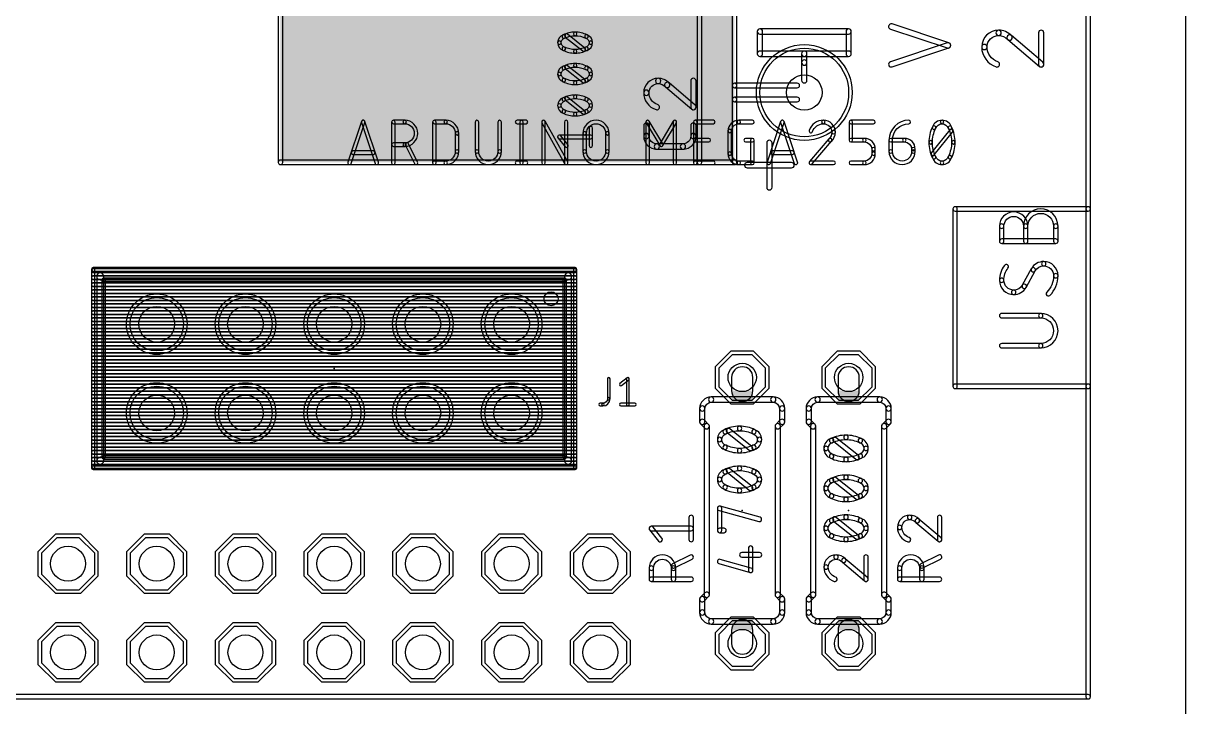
# Model space of a CAD drawing. Extents: x 0 to 76.2, y 0 to 83.8.
# Drawn here: x 42.91 to 76.2, y 25.11 to 44.69 of the extents above; entities that cross this region are included whole.
import ezdxf

# ---------------------------------------------------------------- set-up
doc = ezdxf.new("R2010")
doc.units = 0
for name, color, linetype in [('17', 110, 'CONTINUOUS'), ('20', 31, 'CONTINUOUS'), ('21', 253, 'CONTINUOUS'), ('23', 53, 'CONTINUOUS'), ('25', 253, 'CONTINUOUS'), ('27', 253, 'CONTINUOUS'), ('29', 253, 'CONTINUOUS'), ('30', 253, 'CONTINUOUS'), ('39', 12, 'CONTINUOUS'), ('44', 253, 'CONTINUOUS'), ('51', 253, 'CONTINUOUS')]:
    doc.layers.add(name, color=color, linetype=linetype)

# ---------------------------------------------------------------- blocks, each defined once
blk = doc.blocks.new('RECT')
blk.add_solid([(-0.5, -0.5), (0.5, -0.5), (-0.5, 0.5), (0.5, 0.5)])
blk = doc.blocks.new('ROUNDP')
blk.add_circle((0, 0), 0.5)
blk = doc.blocks.new('OCTAGONP')
blk.add_lwpolyline([(-0.5, -0.2071), (-0.5, 0.2071), (-0.2071, 0.5), (0.2071, 0.5), (0.5, 0.2071), (0.5, -0.2071), (0.2071, -0.5), (-0.2071, -0.5)], close=True)

msp = doc.modelspace()

# ---------------------------------------------------------------- linework, layer by layer
at = {"layer": '20'}
msp.add_line((76.2, 0), (76.2, 83.82), dxfattribs=at)
at = {"layer": '21'}
for points in [[(73.4695, 39.37), (73.4695, 63.5, 1), (73.3425, 63.5), (73.3425, 39.37, 1)], [(50.2145, 48.704), (50.2145, 40.704, 1), (50.3415, 40.704), (50.3415, 48.704, 1)], [(62.3415, 40.704), (62.3415, 48.704, 1), (62.2145, 48.704), (62.2145, 40.704, 1)], [(63.3415, 42.904), (63.3415, 46.504, 1), (63.2145, 46.504), (63.2145, 42.904, 1)], [(66.548, 44.5262), (64.008, 44.5262, 1), (64.008, 44.3738), (66.548, 44.3738, 1)], [(63.9318, 44.45), (63.9318, 43.815, 1), (64.0842, 43.815), (64.0842, 44.45, 1)], [(66.6242, 43.815), (66.6242, 44.45, 1), (66.4718, 44.45), (66.4718, 43.815, 1)], [(64.008, 43.7388), (65.278, 43.7388, 1), (65.278, 43.8912), (64.008, 43.8912, 1)], [(65.3542, 43.561), (65.3542, 43.815, 1), (65.2018, 43.815), (65.2018, 43.561, 1)], [(65.278, 43.7388), (66.548, 43.7388, 1), (66.548, 43.8912), (65.278, 43.8912, 1)], [(63.3415, 42.504), (63.3415, 42.904, 1), (63.2145, 42.904), (63.2145, 42.504, 1)], [(63.278, 42.8405), (65.078, 42.8405, 1), (65.078, 42.9675), (63.278, 42.9675, 1)], [(63.3415, 40.704), (63.3415, 42.504, 1), (63.2145, 42.504), (63.2145, 40.704, 1)], [(63.278, 42.4405), (65.078, 42.4405, 1), (65.078, 42.5675), (63.278, 42.5675, 1)], [(52.3059, 40.6747), (52.6954, 41.8431, 1), (52.599, 41.8753), (52.2095, 40.7069, 1)], [(52.599, 41.8431), (52.9884, 40.6747, 1), (53.0848, 40.7069), (52.6954, 41.8753, 1)], [(53.5619, 40.6908), (53.5619, 41.8592, 1), (53.4603, 41.8592), (53.4603, 40.6908, 1)], [(53.5111, 41.8084), (53.8356, 41.8084, 1), (53.8356, 41.91), (53.5111, 41.91, 1)], [(53.8356, 41.2609, 1), (53.8356, 41.1593, 1), (53.8356, 41.91, 1), (53.8356, 41.8084, -1)], [(54.7356, 40.6908), (54.7356, 41.8592, 1), (54.634, 41.8592), (54.634, 40.6908, 1)], [(54.6848, 41.8084), (55.0094, 41.8084, 1), (55.0094, 41.91), (54.6848, 41.91, 1)], [(55.2831, 41.5346, 1), (55.3847, 41.5346, 0.4142), (55.0094, 41.91, 1), (55.0094, 41.8084, -0.4142)], [(55.8532, 41.8592), (55.8532, 41.0154, 1), (55.9548, 41.0154), (55.9548, 41.8592, 1)], [(56.6039, 41.0154), (56.6039, 41.8592, 1), (56.5023, 41.8592), (56.5023, 41.0154, 1)], [(57.0512, 41.8084), (57.3109, 41.8084, 1), (57.3109, 41.91), (57.0512, 41.91, 1)], [(57.1303, 41.8592), (57.1303, 40.6908, 1), (57.2319, 40.6908), (57.2319, 41.8592, 1)], [(57.8598, 40.6908), (57.8598, 41.8592, 1), (57.7582, 41.8592), (57.7582, 40.6908, 1)], [(57.7646, 41.8345), (58.4137, 40.6661, 1), (58.5025, 40.7155), (57.8534, 41.8839, 1)], [(58.5089, 40.6908), (58.5089, 41.8592, 1), (58.4073, 41.8592), (58.4073, 40.6908, 1)], [(59.5884, 41.5346, 1), (59.69, 41.5346, 1), (58.9393, 41.5346, 1), (59.0409, 41.5346, -1)], [(60.8429, 40.6908), (60.8429, 41.8592, 1), (60.7413, 41.8592), (60.7413, 40.6908, 1)], [(60.7485, 41.8331), (61.138, 41.184, 1), (61.2251, 41.2362), (60.8357, 41.8853, 1)], [(61.2251, 41.184), (61.6146, 41.8331, 1), (61.5275, 41.8853), (61.138, 41.2362, 1)], [(61.5202, 41.8592), (61.5202, 40.6908, 1), (61.6218, 40.6908), (61.6218, 41.8592, 1)], [(62.2055, 40.6908), (62.2055, 41.8592, 1), (62.1039, 41.8592), (62.1039, 40.6908, 1)], [(62.1547, 41.8084), (62.674, 41.8084, 1), (62.674, 41.91), (62.1547, 41.91, 1)], [(63.4026, 41.8084, 1), (63.4026, 41.91, 0.4142), (63.0922, 41.5996, 1), (63.1938, 41.5996, -0.4142)], [(63.1938, 40.9504), (63.1938, 41.5996, 1), (63.0922, 41.5996), (63.0922, 40.9504, 1)], [(63.4026, 41.8084), (63.7921, 41.8084, 1), (63.7921, 41.91), (63.4026, 41.91, 1)], [(64.3074, 40.6747), (64.6968, 41.8431, 1), (64.6005, 41.8753), (64.211, 40.7069, 1)], [(64.6005, 41.8431), (64.9899, 40.6747, 1), (65.0863, 40.7069), (64.6968, 41.8753, 1)], [(65.8241, 41.8084, 1), (65.8241, 41.91, 0.3252), (65.4188, 41.6152, 1), (65.5154, 41.5839, -0.3252)], [(66.0654, 41.5671, 1), (66.167, 41.5671, 0.4142), (65.8241, 41.91, 1), (65.8241, 41.8084, -0.4142)], [(65.9838, 41.3767, 1), (66.0539, 41.3031, 0.2053), (66.167, 41.5671, 1), (66.0654, 41.5671, -0.2053)], [(66.6609, 41.3399), (66.6609, 41.8592, 1), (66.5593, 41.8592), (66.5593, 41.3399, 1)], [(66.6101, 41.8084), (67.2592, 41.8084, 1), (67.2592, 41.91), (66.6101, 41.91, 1)], [(68.2724, 41.8084, 1), (68.2724, 41.91, 0.4142), (67.7023, 41.3399, 1), (67.8039, 41.3399, -0.4142)], [(69.0391, 41.6747, 1), (68.9478, 41.7192, 0.1139), (68.8453, 41.275, 1), (68.9469, 41.275, -0.1139)], [(69.0007, 40.9187), (69.52, 41.5678, 1), (69.4406, 41.6313), (68.9213, 40.9822, 1)], [(69.2206, 41.8084, 1), (69.2206, 41.91, 0.3205), (68.9454, 41.7134, 1), (69.0415, 41.6804, -0.3205)], [(69.3998, 41.6804, 1), (69.4959, 41.7134, 0.3205), (69.2206, 41.91, 1), (69.2206, 41.8084, -0.3205)], [(69.4944, 41.275, 1), (69.596, 41.275, 0.1139), (69.4935, 41.7192, 1), (69.4022, 41.6747, -0.1139)], [(55.2831, 41.5346), (55.2831, 41.0154, 1), (55.3847, 41.0154), (55.3847, 41.5346, 1)], [(59.0409, 41.0154), (59.0409, 41.5346, 1), (58.9393, 41.5346), (58.9393, 41.0154, 1)], [(59.5884, 41.5346), (59.5884, 41.0154, 1), (59.69, 41.0154), (59.69, 41.5346, 1)], [(62.1547, 41.2891), (62.5441, 41.2891, 1), (62.5441, 41.3907), (62.1547, 41.3907, 1)], [(63.5974, 41.2891), (63.7921, 41.2891, 1), (63.7921, 41.3907), (63.5974, 41.3907, 1)], [(63.7413, 41.3399), (63.7413, 40.6908, 1), (63.8429, 40.6908), (63.8429, 41.3399, 1)], [(64.3542, 39.989), (64.3542, 41.259, 1), (64.2018, 41.259), (64.2018, 39.989, 1)], [(65.9801, 41.3728), (65.4284, 40.7237, 1), (65.5058, 40.6579), (66.0576, 41.307, 1)], [(66.9996, 41.3907), (66.6101, 41.3907, 1), (66.6101, 41.2891), (66.9996, 41.2891, 1)], [(67.2084, 41.0803, 1), (67.31, 41.0803, 0.4142), (66.9996, 41.3907, 1), (66.9996, 41.2891, -0.4142)], [(67.7531, 41.2891), (68.1426, 41.2891, 1), (68.1426, 41.3907), (67.7531, 41.3907, 1)], [(67.8039, 41.0154), (67.8039, 41.3399, 1), (67.7023, 41.3399), (67.7023, 41.0154, 1)], [(68.3514, 41.0803, 1), (68.453, 41.0803, 0.4142), (68.1426, 41.3907, 1), (68.1426, 41.2891, -0.4142)], [(68.9469, 41.275, 1), (68.8453, 41.275, 0.1139), (68.9478, 40.8308, 1), (69.0391, 40.8753, -0.1139)], [(69.4022, 40.8753, 1), (69.4935, 40.8308, 0.1139), (69.596, 41.275, 1), (69.4944, 41.275, -0.1139)], [(52.9393, 41.0337), (52.3551, 41.0337, 1), (52.3551, 40.9321), (52.9393, 40.9321, 1)], [(53.8356, 41.2609), (53.5111, 41.2609, 1), (53.5111, 41.1593), (53.8356, 41.1593, 1)], [(54.2056, 40.7135), (53.946, 41.2328, 1), (53.8551, 41.1874), (54.1148, 40.6681, 1)], [(55.0094, 40.7416, 1), (55.0094, 40.64, 0.4142), (55.3847, 41.0154, 1), (55.2831, 41.0154, -0.4142)], [(55.9548, 41.0154, 1), (55.8532, 41.0154, 1), (56.6039, 41.0154, 1), (56.5023, 41.0154, -1)], [(59.0409, 41.0154, 1), (58.9393, 41.0154, 1), (59.69, 41.0154, 1), (59.5884, 41.0154, -1)], [(63.1938, 40.9504, 1), (63.0922, 40.9504, 0.4142), (63.4026, 40.64, 1), (63.4026, 40.7416, -0.4142)], [(64.9408, 41.0337), (64.3566, 41.0337, 1), (64.3566, 40.9321), (64.9408, 40.9321, 1)], [(66.9996, 40.7416, 1), (66.9996, 40.64, 0.4142), (67.31, 40.9504, 1), (67.2084, 40.9504, -0.4142)], [(67.31, 40.9504), (67.31, 41.0803, 1), (67.2084, 41.0803), (67.2084, 40.9504, 1)], [(67.8039, 41.0154, 1), (67.7023, 41.0154, 1), (68.453, 41.0154, 1), (68.3514, 41.0154, -1)], [(68.3514, 41.0803), (68.3514, 41.0154, 1), (68.453, 41.0154), (68.453, 41.0803, 1)], [(50.278, 40.6405), (62.278, 40.6405, 1), (62.278, 40.7675), (50.278, 40.7675, 1)], [(55.0094, 40.7416), (54.6848, 40.7416, 1), (54.6848, 40.64), (55.0094, 40.64, 1)], [(57.0512, 40.64), (57.3109, 40.64, 1), (57.3109, 40.7416), (57.0512, 40.7416, 1)], [(62.674, 40.7416), (62.1547, 40.7416, 1), (62.1547, 40.64), (62.674, 40.64, 1)], [(62.278, 40.6405), (63.278, 40.6405, 1), (63.278, 40.7675), (62.278, 40.7675, 1)], [(63.7921, 40.7416), (63.4026, 40.7416, 1), (63.4026, 40.64), (63.7921, 40.64, 1)], [(64.913, 40.7002), (63.643, 40.7002, 1), (63.643, 40.5478), (64.913, 40.5478, 1)], [(65.4671, 40.64), (66.1162, 40.64, 1), (66.1162, 40.7416), (65.4671, 40.7416, 1)], [(66.6101, 40.64), (66.9996, 40.64, 1), (66.9996, 40.7416), (66.6101, 40.7416, 1)], [(69.0415, 40.8696, 1), (68.9454, 40.8366, 0.3205), (69.2206, 40.64, 1), (69.2206, 40.7416, -0.3205)], [(69.2206, 40.7416, 1), (69.2206, 40.64, 0.3205), (69.4959, 40.8366, 1), (69.3998, 40.8696, -0.3205)], [(69.6595, 34.29), (69.6595, 39.37, 1), (69.5325, 39.37), (69.5325, 34.29, 1)], [(69.596, 39.3065), (73.406, 39.3065, 1), (73.406, 39.4335), (69.596, 39.4335, 1)], [(71.5546, 38.8761, 1), (71.6816, 38.8761, 1), (70.866, 38.8761, 1), (70.993, 38.8761, -1)], [(72.4154, 38.8761, 1), (72.5424, 38.8761, 1), (71.5546, 38.8761, 1), (71.6816, 38.8761, -1)], [(73.4695, 34.29), (73.4695, 39.37, 1), (73.3425, 39.37), (73.3425, 34.29, 1)], [(70.993, 38.4457), (70.993, 38.8761, 1), (70.866, 38.8761), (70.866, 38.4457, 1)], [(71.6816, 38.4457), (71.6816, 38.8761, 1), (71.5546, 38.8761), (71.5546, 38.4457, 1)], [(72.4154, 38.8761), (72.4154, 38.4457, 1), (72.5424, 38.4457), (72.5424, 38.8761, 1)], [(72.4789, 38.5092), (70.9295, 38.5092, 1), (70.9295, 38.3822), (72.4789, 38.3822, 1)], [(71.1094, 37.6761, 1), (71.0078, 37.7523, 0.1623), (70.866, 37.3268, 1), (70.993, 37.3268, -0.1623)], [(71.7776, 37.6585), (71.5193, 37.1851, 1), (71.6308, 37.1242), (71.8891, 37.5977, 1)], [(72.1346, 37.7367, 1), (72.1346, 37.8637, 0.2656), (71.7786, 37.6603, 1), (71.888, 37.5958, -0.2656)], [(72.4154, 37.4559, 1), (72.5424, 37.4559, 0.4142), (72.1346, 37.8637, 1), (72.1346, 37.7367, -0.4142)], [(45.216, 32.158), (45.216, 37.438, 1), (45.016, 37.438), (45.016, 32.158, 1)], [(45.116, 37.338), (58.516, 37.338, 1), (58.516, 37.538), (45.116, 37.538, 1)], [(58.416, 37.438), (58.416, 32.158, 1), (58.616, 32.158), (58.616, 37.438, 1)], [(70.993, 37.3268, 1), (70.866, 37.3268, 0.4142), (71.2738, 36.919, 1), (71.2738, 37.046, -0.4142)], [(72.219, 36.9845, 1), (72.3084, 36.8944, 0.2), (72.5424, 37.4559, 1), (72.4154, 37.4559, -0.2)], [(71.2738, 37.046, 1), (71.2738, 36.919, 0.2656), (71.6298, 37.1224, 1), (71.5204, 37.1869, -0.2656)], [(72.0485, 36.3772), (70.9295, 36.3772, 1), (70.9295, 36.2502), (72.0485, 36.2502, 1)], [(72.0485, 35.5164, 1), (72.0485, 35.3894, 1), (72.0485, 36.3772, 1), (72.0485, 36.2502, -1)], [(70.9295, 35.3894), (72.0485, 35.3894, 1), (72.0485, 35.5164), (70.9295, 35.5164, 1)], [(73.406, 34.3535), (69.596, 34.3535, 1), (69.596, 34.2265), (73.406, 34.2265, 1)], [(73.4695, 25.4), (73.4695, 34.29, 1), (73.3425, 34.29), (73.3425, 25.4, 1)], [(62.611, 33.8328, 1), (62.611, 33.9852, 0.4142), (62.2808, 33.655, 1), (62.4332, 33.655, -0.4142)], [(64.5668, 33.655, 1), (64.7192, 33.655, 0.4142), (64.389, 33.9852, 1), (64.389, 33.8328, -0.4142)], [(65.659, 33.8328, 1), (65.659, 33.9852, 0.4142), (65.3288, 33.655, 1), (65.4812, 33.655, -0.4142)], [(67.6148, 33.655, 1), (67.7672, 33.655, 0.4142), (67.437, 33.9852, 1), (67.437, 33.8328, -0.4142)], [(62.2808, 33.655), (62.2808, 33.274, 1), (62.4332, 33.274), (62.4332, 33.655, 1)], [(64.5668, 33.655), (64.5668, 33.274, 1), (64.7192, 33.274), (64.7192, 33.655, 1)], [(65.3288, 33.655), (65.3288, 33.274, 1), (65.4812, 33.274), (65.4812, 33.655, 1)], [(67.6148, 33.655), (67.6148, 33.274, 1), (67.7672, 33.274), (67.7672, 33.655, 1)], [(62.5379, 33.2009), (62.4109, 33.3279, 1), (62.3031, 33.2201), (62.4301, 33.0931, 1)], [(64.5699, 33.0931), (64.6969, 33.2201, 1), (64.5891, 33.3279), (64.4621, 33.2009, 1)], [(65.5859, 33.2009), (65.4589, 33.3279, 1), (65.3511, 33.2201), (65.4781, 33.0931, 1)], [(67.6179, 33.0931), (67.7449, 33.2201, 1), (67.6371, 33.3279), (67.5101, 33.2009, 1)], [(62.5602, 28.321), (62.5602, 33.147, 1), (62.4078, 33.147), (62.4078, 28.321, 1)], [(64.5922, 28.321), (64.5922, 33.147, 1), (64.4398, 33.147), (64.4398, 28.321, 1)], [(65.4558, 33.147), (65.4558, 28.321, 1), (65.6082, 28.321), (65.6082, 33.147, 1)], [(67.4878, 33.147), (67.4878, 28.321, 1), (67.6402, 28.321), (67.6402, 33.147, 1)], [(58.516, 32.258), (45.116, 32.258, 1), (45.116, 32.058), (58.516, 32.058, 1)], [(62.4301, 28.3749), (62.3031, 28.2479, 1), (62.4109, 28.1401), (62.5379, 28.2671, 1)], [(64.4621, 28.2671), (64.5891, 28.1401, 1), (64.6969, 28.2479), (64.5699, 28.3749, 1)], [(65.4781, 28.3749), (65.3511, 28.2479, 1), (65.4589, 28.1401), (65.5859, 28.2671, 1)], [(67.5101, 28.2671), (67.6371, 28.1401, 1), (67.7449, 28.2479), (67.6179, 28.3749, 1)], [(62.4332, 27.813), (62.4332, 28.194, 1), (62.2808, 28.194), (62.2808, 27.813, 1)], [(64.7192, 27.813), (64.7192, 28.194, 1), (64.5668, 28.194), (64.5668, 27.813, 1)], [(65.4812, 27.813), (65.4812, 28.194, 1), (65.3288, 28.194), (65.3288, 27.813, 1)], [(67.7672, 27.813), (67.7672, 28.194, 1), (67.6148, 28.194), (67.6148, 27.813, 1)], [(62.4332, 27.813, 1), (62.2808, 27.813, 0.4142), (62.611, 27.4828, 1), (62.611, 27.6352, -0.4142)], [(64.389, 27.6352, 1), (64.389, 27.4828, 0.4142), (64.7192, 27.813, 1), (64.5668, 27.813, -0.4142)], [(65.4812, 27.813, 1), (65.3288, 27.813, 0.4142), (65.659, 27.4828, 1), (65.659, 27.6352, -0.4142)], [(67.437, 27.6352, 1), (67.437, 27.4828, 0.4142), (67.7672, 27.813, 1), (67.6148, 27.813, -0.4142)], [(20.066, 25.3365), (73.406, 25.3365, 1), (73.406, 25.4635), (20.066, 25.4635, 1)]]:
    msp.add_lwpolyline(points, format="xyb", close=True, dxfattribs=at)
msp.add_circle((58.026, 36.798), 0.2, dxfattribs=at)
at = {"layer": '23'}
for p in [(51.816, 34.798), (63.5, 30.734), (66.548, 30.734)]:
    msp.add_point(p, dxfattribs=at)
at = {"layer": '25'}
for points in [[(69.4169, 44.1244), (67.7913, 44.6662, 1), (67.7431, 44.5216), (69.3687, 43.9798, 1)], [(70.8406, 44.3371, 1), (70.8406, 44.4895, 0.4142), (70.358, 44.0069, 1), (70.5104, 44.0069, -0.4142)], [(71.1015, 44.2253, 1), (71.2119, 44.3304, 0.2053), (70.8406, 44.4895, 1), (70.8406, 44.3371, -0.2053)], [(71.1073, 44.2198), (72.0104, 43.4521, 1), (72.1092, 43.5683), (71.206, 44.3359, 1)], [(72.136, 43.5102), (72.136, 44.4133, 1), (71.9836, 44.4133), (71.9836, 43.5102, 1)], [(67.7913, 43.4379), (69.4169, 43.9798, 1), (69.3687, 44.1244), (67.7431, 43.5825, 1)], [(70.5104, 44.0069, 1), (70.358, 44.0069, 0.3252), (70.772, 43.4377, 1), (70.8189, 43.5827, -0.3252)], [(61.0923, 42.9575, 1), (61.0923, 43.1099, 0.4142), (60.6792, 42.6968, 1), (60.8316, 42.6968, -0.4142)], [(61.2992, 42.8689, 1), (61.4095, 42.974, 0.2053), (61.0923, 43.1099, 1), (61.0923, 42.9575, -0.2053)], [(61.305, 42.8634), (62.0536, 42.227, 1), (62.1524, 42.3431), (61.4037, 42.9795, 1)], [(62.1792, 42.285), (62.1792, 43.0337, 1), (62.0268, 43.0337), (62.0268, 42.285, 1)], [(60.8316, 42.6968, 1), (60.6792, 42.6968, 0.3252), (61.0314, 42.2126, 1), (61.0783, 42.3575, -0.3252)], [(60.8316, 41.4551), (60.8316, 41.7545, 1), (60.6792, 41.7545), (60.6792, 41.4551, 1)], [(62.0268, 41.7545), (62.0268, 41.4551, 1), (62.1792, 41.4551), (62.1792, 41.7545, 1)], [(60.8316, 41.4551, 1), (60.6792, 41.4551, 0.4142), (61.0549, 41.0794, 1), (61.0549, 41.2318, -0.4142)], [(61.8035, 41.2318, 1), (61.8035, 41.0794, 0.4142), (62.1792, 41.4551, 1), (62.0268, 41.4551, -0.4142)], [(61.8035, 41.2318), (61.0549, 41.2318, 1), (61.0549, 41.0794), (61.8035, 41.0794, 1)], [(59.6391, 34.5038), (59.6391, 33.9309, 1), (59.7153, 33.9309), (59.7153, 34.5038, 1)], [(60.0445, 34.3104), (60.2491, 34.474, 1), (60.2015, 34.5336), (59.9969, 34.3699, 1)], [(60.1872, 34.5038), (60.1872, 33.7672, 1), (60.2634, 33.7672), (60.2634, 34.5038, 1)], [(59.5135, 33.8053, 1), (59.5135, 33.7291, 0.4142), (59.7153, 33.9309, 1), (59.6391, 33.9309, -0.4142)], [(59.5135, 33.8053), (59.4317, 33.8053, 1), (59.4317, 33.7291), (59.5135, 33.7291, 1)], [(60.0207, 33.7291), (60.4299, 33.7291, 1), (60.4299, 33.8053), (60.0207, 33.8053, 1)], [(62.103, 29.9002), (62.103, 30.5352, 1), (61.976, 30.5352), (61.976, 29.9002, 1)], [(68.2943, 30.4717, 1), (68.2943, 30.5987, 0.4142), (67.945, 30.2495, 1), (68.072, 30.2495, -0.4142)], [(68.072, 30.2495, 1), (67.945, 30.2495, 0.3252), (68.2429, 29.8398, 1), (68.2821, 29.9606, -0.3252)], [(68.4705, 30.3962, 1), (68.5625, 30.4838, 0.2053), (68.2942, 30.5987, 1), (68.2943, 30.4717, -0.2053)], [(68.4754, 30.3916), (69.1104, 29.8518, 1), (69.1926, 29.9486), (68.5576, 30.4883, 1)], [(69.215, 29.9002), (69.215, 30.5352, 1), (69.088, 30.5352), (69.088, 29.9002, 1)], [(61.2001, 29.9399), (60.9461, 30.2574, 1), (60.8469, 30.178), (61.1009, 29.8605, 1)], [(60.8965, 30.1542), (62.0395, 30.1542, 1), (62.0395, 30.2812), (60.8965, 30.2812, 1)], [(61.468, 29.083, 1), (61.595, 29.083, 1), (60.833, 29.083, 1), (60.96, 29.083, -1)], [(62.0111, 29.4573), (61.5031, 29.2033, 1), (61.5599, 29.0897), (62.0679, 29.3437, 1)], [(68.58, 29.083, 1), (68.707, 29.083, 1), (67.945, 29.083, 1), (68.072, 29.083, -1)], [(69.1231, 29.4573), (68.6151, 29.2033, 1), (68.6719, 29.0897), (69.1799, 29.3437, 1)], [(60.96, 28.7655), (60.96, 29.083, 1), (60.833, 29.083), (60.833, 28.7655, 1)], [(61.468, 29.083), (61.468, 28.7655, 1), (61.595, 28.7655), (61.595, 29.083, 1)], [(68.072, 28.7655), (68.072, 29.083, 1), (67.945, 29.083), (67.945, 28.7655, 1)], [(68.58, 29.083), (68.58, 28.7655, 1), (68.707, 28.7655), (68.707, 29.083, 1)], [(62.0395, 28.829), (60.8965, 28.829, 1), (60.8965, 28.702), (62.0395, 28.702, 1)], [(69.1515, 28.829), (68.0085, 28.829, 1), (68.0085, 28.702), (69.1515, 28.702, 1)]]:
    msp.add_lwpolyline(points, format="xyb", close=True, dxfattribs=at)
at = {"layer": '27'}
for points in [[(58.4071, 44.259, 1), (58.3741, 44.3551, 0.3205), (58.215, 44.1323, 1), (58.3166, 44.1323, -0.3205)], [(58.715, 44.3311, 1), (58.715, 44.4327, 0.1139), (58.3683, 44.3527, 1), (58.4128, 44.2614, -0.1139)], [(58.9963, 43.9724), (58.4972, 44.3717, 1), (58.4337, 44.2923), (58.9328, 43.893, 1)], [(59.0172, 44.2614, 1), (59.0617, 44.3527, 0.1139), (58.715, 44.4327, 1), (58.715, 44.3311, -0.1139)], [(59.1134, 44.1323, 1), (59.215, 44.1323, 0.3205), (59.0559, 44.3551, 1), (59.0229, 44.259, -0.3205)], [(58.3166, 44.1323, 1), (58.215, 44.1323, 0.3205), (58.3741, 43.9096, 1), (58.4071, 44.0057, -0.3205)], [(58.4128, 44.0033, 1), (58.3683, 43.912, 0.1139), (58.715, 43.832, 1), (58.715, 43.9336, -0.1139)], [(58.715, 43.9336, 1), (58.715, 43.832, 0.1139), (59.0617, 43.912, 1), (59.0172, 44.0033, -0.1139)], [(59.0229, 44.0057, 1), (59.0559, 43.9096, 0.3205), (59.215, 44.1323, 1), (59.1134, 44.1323, -0.3205)], [(58.4071, 43.359, 1), (58.3741, 43.4551, 0.3205), (58.215, 43.2323, 1), (58.3166, 43.2323, -0.3205)], [(58.3166, 43.2323, 1), (58.215, 43.2323, 0.3205), (58.3741, 43.0096, 1), (58.4071, 43.1057, -0.3205)], [(58.715, 43.4311, 1), (58.715, 43.5327, 0.1139), (58.3683, 43.4527, 1), (58.4128, 43.3614, -0.1139)], [(58.9963, 43.0724), (58.4972, 43.4717, 1), (58.4337, 43.3923), (58.9328, 42.993, 1)], [(59.0172, 43.3614, 1), (59.0617, 43.4527, 0.1139), (58.715, 43.5327, 1), (58.715, 43.4311, -0.1139)], [(59.1134, 43.2323, 1), (59.215, 43.2323, 0.3205), (59.0559, 43.4551, 1), (59.0229, 43.359, -0.3205)], [(59.0229, 43.1057, 1), (59.0559, 43.0096, 0.3205), (59.215, 43.2323, 1), (59.1134, 43.2323, -0.3205)], [(58.4128, 43.1033, 1), (58.3683, 43.012, 0.1139), (58.715, 42.932, 1), (58.715, 43.0336, -0.1139)], [(58.715, 43.0336, 1), (58.715, 42.932, 0.1139), (59.0617, 43.012, 1), (59.0172, 43.1033, -0.1139)], [(58.715, 42.5311, 1), (58.715, 42.6327, 0.1139), (58.3683, 42.5527, 1), (58.4128, 42.4614, -0.1139)], [(59.0172, 42.4614, 1), (59.0617, 42.5527, 0.1139), (58.715, 42.6327, 1), (58.715, 42.5311, -0.1139)], [(58.4071, 42.459, 1), (58.3741, 42.5551, 0.3205), (58.215, 42.3323, 1), (58.3166, 42.3324, -0.3205)], [(58.3166, 42.3323, 1), (58.215, 42.3324, 0.3205), (58.3741, 42.1096, 1), (58.4071, 42.2057, -0.3205)], [(58.9963, 42.1724), (58.4972, 42.5717, 1), (58.4337, 42.4923), (58.9328, 42.093, 1)], [(59.1134, 42.3323, 1), (59.215, 42.3324, 0.3205), (59.0559, 42.5551, 1), (59.0229, 42.459, -0.3205)], [(59.0229, 42.2057, 1), (59.0559, 42.1096, 0.3205), (59.215, 42.3323, 1), (59.1134, 42.3324, -0.3205)], [(58.4128, 42.2033, 1), (58.3683, 42.112, 0.1139), (58.715, 42.032, 1), (58.715, 42.1336, -0.1139)], [(58.715, 42.1336, 1), (58.715, 42.032, 0.1139), (59.0617, 42.112, 1), (59.0172, 42.2033, -0.1139)], [(59.215, 41.1828), (59.215, 41.6819, 1), (59.1134, 41.6819), (59.1134, 41.1828, 1)], [(58.5051, 41.2145), (58.3055, 41.4641, 1), (58.2261, 41.4006), (58.4258, 41.1511, 1)], [(58.2658, 41.3816), (59.1642, 41.3816, 1), (59.1642, 41.4832), (58.2658, 41.4832, 1)], [(63.0316, 32.9282, 1), (62.9905, 33.0483, 0.3205), (62.7888, 32.766, 1), (62.9158, 32.766, -0.3205)], [(63.4238, 33.02, 1), (63.4238, 33.147, 0.1139), (62.9832, 33.0453, 1), (63.0389, 32.9312, -0.1139)], [(63.781, 32.5616), (63.146, 33.0696, 1), (63.0666, 32.9704), (63.7016, 32.4624, 1)], [(63.8087, 32.9312, 1), (63.8644, 33.0453, 0.1139), (63.4238, 33.147, 1), (63.4238, 33.02, -0.1139)], [(63.9318, 32.766, 1), (64.0588, 32.766, 0.3205), (63.8571, 33.0483, 1), (63.816, 32.9282, -0.3205)], [(62.9158, 32.766, 1), (62.7888, 32.766, 0.3205), (62.9905, 32.4837, 1), (63.0316, 32.6038, -0.3205)], [(63.816, 32.6038, 1), (63.8571, 32.4837, 0.3205), (64.0588, 32.766, 1), (63.9318, 32.766, -0.3205)], [(66.0796, 32.6742, 1), (66.0385, 32.7943, 0.3205), (65.8368, 32.512, 1), (65.9638, 32.512, -0.3205)], [(66.4718, 32.766, 1), (66.4718, 32.893, 0.1139), (66.0312, 32.7913, 1), (66.0869, 32.6772, -0.1139)], [(66.829, 32.3076), (66.194, 32.8156, 1), (66.1146, 32.7164), (66.7496, 32.2084, 1)], [(66.8567, 32.6772, 1), (66.9124, 32.7913, 0.1139), (66.4718, 32.893, 1), (66.4718, 32.766, -0.1139)], [(66.9798, 32.512, 1), (67.1068, 32.512, 0.3205), (66.9051, 32.7943, 1), (66.864, 32.6742, -0.3205)], [(63.0389, 32.6008, 1), (62.9832, 32.4867, 0.1139), (63.4238, 32.385, 1), (63.4238, 32.512, -0.1139)], [(63.4238, 32.512, 1), (63.4238, 32.385, 0.1139), (63.8644, 32.4867, 1), (63.8087, 32.6008, -0.1139)], [(65.9638, 32.512, 1), (65.8368, 32.512, 0.3205), (66.0385, 32.2297, 1), (66.0796, 32.3498, -0.3205)], [(66.0869, 32.3468, 1), (66.0312, 32.2327, 0.1139), (66.4718, 32.131, 1), (66.4718, 32.258, -0.1139)], [(66.4718, 32.258, 1), (66.4718, 32.131, 0.1139), (66.9124, 32.2327, 1), (66.8567, 32.3468, -0.1139)], [(66.864, 32.3498, 1), (66.9051, 32.2297, 0.3205), (67.1068, 32.512, 1), (66.9798, 32.512, -0.3205)], [(63.4238, 31.877, 1), (63.4238, 32.004, 0.1139), (62.9832, 31.9023, 1), (63.0389, 31.7882, -0.1139)], [(63.8087, 31.7882, 1), (63.8644, 31.9023, 0.1139), (63.4238, 32.004, 1), (63.4238, 31.877, -0.1139)], [(63.0316, 31.7852, 1), (62.9905, 31.9053, 0.3205), (62.7888, 31.623, 1), (62.9158, 31.623, -0.3205)], [(62.9158, 31.623, 1), (62.7888, 31.623, 0.3205), (62.9905, 31.3407, 1), (63.0316, 31.4608, -0.3205)], [(63.781, 31.4186), (63.146, 31.9266, 1), (63.0666, 31.8274), (63.7016, 31.3194, 1)], [(63.9318, 31.623, 1), (64.0588, 31.623, 0.3205), (63.8571, 31.9053, 1), (63.816, 31.7852, -0.3205)], [(63.816, 31.4608, 1), (63.8571, 31.3407, 0.3205), (64.0588, 31.623, 1), (63.9318, 31.623, -0.3205)], [(66.0796, 31.5312, 1), (66.0385, 31.6513, 0.3205), (65.8368, 31.369, 1), (65.9638, 31.369, -0.3205)], [(66.4718, 31.623, 1), (66.4718, 31.75, 0.1139), (66.0312, 31.6483, 1), (66.0869, 31.5342, -0.1139)], [(66.829, 31.1646), (66.194, 31.6726, 1), (66.1146, 31.5734), (66.7496, 31.0654, 1)], [(66.8567, 31.5342, 1), (66.9124, 31.6483, 0.1139), (66.4718, 31.75, 1), (66.4718, 31.623, -0.1139)], [(66.9798, 31.369, 1), (67.1068, 31.369, 0.3205), (66.9051, 31.6513, 1), (66.864, 31.5312, -0.3205)], [(63.0389, 31.4578, 1), (62.9832, 31.3437, 0.1139), (63.4238, 31.242, 1), (63.4238, 31.369, -0.1139)], [(63.4238, 31.369, 1), (63.4238, 31.242, 0.1139), (63.8644, 31.3437, 1), (63.8087, 31.4578, -0.1139)], [(65.9638, 31.369, 1), (65.8368, 31.369, 0.3205), (66.0385, 31.0867, 1), (66.0796, 31.2068, -0.3205)], [(66.864, 31.2068, 1), (66.9051, 31.0867, 0.3205), (67.1068, 31.369, 1), (66.9798, 31.369, -0.3205)], [(66.0869, 31.2038, 1), (66.0312, 31.0897, 0.1139), (66.4718, 30.988, 1), (66.4718, 31.115, -0.1139)], [(66.4718, 31.115, 1), (66.4718, 30.988, 0.1139), (66.9124, 31.0897, 1), (66.8567, 31.2038, -0.1139)], [(62.9158, 30.1625), (62.9158, 30.7975, 1), (62.7888, 30.7975), (62.7888, 30.1625, 1)], [(62.8353, 30.7363), (63.9783, 30.4188, 1), (64.0123, 30.5412), (62.8693, 30.8587, 1)], [(66.0796, 30.3882, 1), (66.0385, 30.5083, 0.3205), (65.8368, 30.226, 1), (65.9638, 30.226, -0.3205)], [(66.4718, 30.48, 1), (66.4718, 30.607, 0.1139), (66.0312, 30.5053, 1), (66.0869, 30.3912, -0.1139)], [(66.829, 30.0216), (66.194, 30.5296, 1), (66.1146, 30.4304), (66.7496, 29.9224, 1)], [(66.8567, 30.3912, 1), (66.9124, 30.5053, 0.1139), (66.4718, 30.607, 1), (66.4718, 30.48, -0.1139)], [(66.9798, 30.226, 1), (67.1068, 30.226, 0.3205), (66.9051, 30.5083, 1), (66.864, 30.3882, -0.3205)], [(62.9793, 30.226), (62.8523, 30.226, 1), (62.8523, 30.099), (62.9793, 30.099, 1)], [(65.9638, 30.226, 1), (65.8368, 30.226, 0.3205), (66.0385, 29.9437, 1), (66.0796, 30.0638, -0.3205)], [(66.0869, 30.0608, 1), (66.0312, 29.9467, 0.1139), (66.4718, 29.845, 1), (66.4718, 29.972, -0.1139)], [(66.4718, 29.972, 1), (66.4718, 29.845, 0.1139), (66.9124, 29.9467, 1), (66.8567, 30.0608, -0.1139)], [(66.864, 30.0638, 1), (66.9051, 29.9437, 0.3205), (67.1068, 30.226, 1), (66.9798, 30.226, -0.3205)], [(63.8048, 29.0195), (63.8048, 29.6545, 1), (63.6778, 29.6545), (63.6778, 29.0195, 1)], [(62.8349, 29.2124), (63.7239, 28.9584, 1), (63.7587, 29.0806), (62.8697, 29.3346, 1)], [(63.4873, 29.4005), (63.9953, 29.4005, 1), (63.9953, 29.5275), (63.4873, 29.5275, 1)], [(66.1861, 29.337, 1), (66.1861, 29.464, 0.4142), (65.8368, 29.1148, 1), (65.9638, 29.1148, -0.4142)], [(66.3623, 29.2615, 1), (66.4543, 29.349, 0.2053), (66.186, 29.464, 1), (66.1861, 29.337, -0.2053)], [(66.3672, 29.2569), (67.0022, 28.7171, 1), (67.0844, 28.8139), (66.4494, 29.3536, 1)], [(67.1068, 28.7655), (67.1068, 29.4005, 1), (66.9798, 29.4005), (66.9798, 28.7655, 1)], [(65.9638, 29.1147, 1), (65.8368, 29.1148, 0.3252), (66.1347, 28.7051, 1), (66.1739, 28.8259, -0.3252)]]:
    msp.add_lwpolyline(points, format="xyb", close=True, dxfattribs=at)
at = {"layer": '39'}
for points in [[(44.966, 31.958), (44.966, 37.638, 1), (44.866, 37.638), (44.866, 31.958, 1)], [(44.916, 37.588), (58.716, 37.588, 1), (58.716, 37.688), (44.916, 37.688, 1)], [(44.916, 37.55), (58.716, 37.55, 1), (58.716, 37.65), (44.916, 37.65, 1)], [(58.666, 37.638), (58.666, 31.958, 1), (58.766, 31.958), (58.766, 37.638, 1)], [(44.916, 37.45), (58.716, 37.45, 1), (58.716, 37.55), (44.916, 37.55, 1)], [(44.916, 37.35), (58.716, 37.35, 1), (58.716, 37.45), (44.916, 37.45, 1)], [(44.916, 37.25), (58.716, 37.25, 1), (58.716, 37.35), (44.916, 37.35, 1)], [(44.916, 37.15), (58.716, 37.15, 1), (58.716, 37.25), (44.916, 37.25, 1)], [(44.916, 37.05), (58.716, 37.05, 1), (58.716, 37.15), (44.916, 37.15, 1)], [(44.916, 36.95), (58.716, 36.95, 1), (58.716, 37.05), (44.916, 37.05, 1)], [(44.916, 36.85), (58.716, 36.85, 1), (58.716, 36.95), (44.916, 36.95, 1)], [(44.916, 36.75), (58.716, 36.75, 1), (58.716, 36.85), (44.916, 36.85, 1)], [(44.916, 36.65), (58.716, 36.65, 1), (58.716, 36.75), (44.916, 36.75, 1)], [(44.916, 36.55), (58.716, 36.55, 1), (58.716, 36.65), (44.916, 36.65, 1)], [(44.916, 36.45), (58.716, 36.45, 1), (58.716, 36.55), (44.916, 36.55, 1)], [(44.916, 36.35), (58.716, 36.35, 1), (58.716, 36.45), (44.916, 36.45, 1)], [(44.916, 36.25), (58.716, 36.25, 1), (58.716, 36.35), (44.916, 36.35, 1)], [(44.916, 36.15), (58.716, 36.15, 1), (58.716, 36.25), (44.916, 36.25, 1)], [(44.916, 36.05), (58.716, 36.05, 1), (58.716, 36.15), (44.916, 36.15, 1)], [(44.916, 35.95), (58.716, 35.95, 1), (58.716, 36.05), (44.916, 36.05, 1)], [(44.916, 35.85), (58.716, 35.85, 1), (58.716, 35.95), (44.916, 35.95, 1)], [(44.916, 35.75), (58.716, 35.75, 1), (58.716, 35.85), (44.916, 35.85, 1)], [(44.916, 35.65), (58.716, 35.65, 1), (58.716, 35.75), (44.916, 35.75, 1)], [(44.916, 35.55), (58.716, 35.55, 1), (58.716, 35.65), (44.916, 35.65, 1)], [(44.916, 35.45), (58.716, 35.45, 1), (58.716, 35.55), (44.916, 35.55, 1)], [(44.916, 35.35), (58.716, 35.35, 1), (58.716, 35.45), (44.916, 35.45, 1)], [(44.916, 35.25), (58.716, 35.25, 1), (58.716, 35.35), (44.916, 35.35, 1)], [(44.916, 35.15), (58.716, 35.15, 1), (58.716, 35.25), (44.916, 35.25, 1)], [(44.916, 35.05), (58.716, 35.05, 1), (58.716, 35.15), (44.916, 35.15, 1)], [(44.916, 34.95), (58.716, 34.95, 1), (58.716, 35.05), (44.916, 35.05, 1)], [(44.916, 34.85), (58.716, 34.85, 1), (58.716, 34.95), (44.916, 34.95, 1)], [(44.916, 34.75), (58.716, 34.75, 1), (58.716, 34.85), (44.916, 34.85, 1)], [(44.916, 34.65), (58.716, 34.65, 1), (58.716, 34.75), (44.916, 34.75, 1)], [(44.916, 34.55), (58.716, 34.55, 1), (58.716, 34.65), (44.916, 34.65, 1)], [(44.916, 34.45), (58.716, 34.45, 1), (58.716, 34.55), (44.916, 34.55, 1)], [(44.916, 34.35), (58.716, 34.35, 1), (58.716, 34.45), (44.916, 34.45, 1)], [(44.916, 34.25), (58.716, 34.25, 1), (58.716, 34.35), (44.916, 34.35, 1)], [(44.916, 34.15), (58.716, 34.15, 1), (58.716, 34.25), (44.916, 34.25, 1)], [(44.916, 34.05), (58.716, 34.05, 1), (58.716, 34.15), (44.916, 34.15, 1)], [(44.916, 33.95), (58.716, 33.95, 1), (58.716, 34.05), (44.916, 34.05, 1)], [(44.916, 33.85), (58.716, 33.85, 1), (58.716, 33.95), (44.916, 33.95, 1)], [(44.916, 33.75), (58.716, 33.75, 1), (58.716, 33.85), (44.916, 33.85, 1)], [(44.916, 33.65), (58.716, 33.65, 1), (58.716, 33.75), (44.916, 33.75, 1)], [(44.916, 33.55), (58.716, 33.55, 1), (58.716, 33.65), (44.916, 33.65, 1)], [(44.916, 33.45), (58.716, 33.45, 1), (58.716, 33.55), (44.916, 33.55, 1)], [(44.916, 33.35), (58.716, 33.35, 1), (58.716, 33.45), (44.916, 33.45, 1)], [(44.916, 33.25), (58.716, 33.25, 1), (58.716, 33.35), (44.916, 33.35, 1)], [(44.916, 33.15), (58.716, 33.15, 1), (58.716, 33.25), (44.916, 33.25, 1)], [(44.916, 33.05), (58.716, 33.05, 1), (58.716, 33.15), (44.916, 33.15, 1)], [(44.916, 32.95), (58.716, 32.95, 1), (58.716, 33.05), (44.916, 33.05, 1)], [(44.916, 32.85), (58.716, 32.85, 1), (58.716, 32.95), (44.916, 32.95, 1)], [(44.916, 32.75), (58.716, 32.75, 1), (58.716, 32.85), (44.916, 32.85, 1)], [(44.916, 32.65), (58.716, 32.65, 1), (58.716, 32.75), (44.916, 32.75, 1)], [(44.916, 32.55), (58.716, 32.55, 1), (58.716, 32.65), (44.916, 32.65, 1)], [(44.916, 32.45), (58.716, 32.45, 1), (58.716, 32.55), (44.916, 32.55, 1)], [(44.916, 32.35), (58.716, 32.35, 1), (58.716, 32.45), (44.916, 32.45, 1)], [(44.916, 32.25), (58.716, 32.25, 1), (58.716, 32.35), (44.916, 32.35, 1)], [(44.916, 32.15), (58.716, 32.15, 1), (58.716, 32.25), (44.916, 32.25, 1)], [(44.916, 32.05), (58.716, 32.05, 1), (58.716, 32.15), (44.916, 32.15, 1)], [(44.916, 31.95), (58.716, 31.95, 1), (58.716, 32.05), (44.916, 32.05, 1)], [(58.716, 32.008), (44.916, 32.008, 1), (44.916, 31.908), (58.716, 31.908, 1)]]:
    msp.add_lwpolyline(points, format="xyb", close=True, dxfattribs=at)
at = {"layer": '44'}
for centre, radius in [((65.278, 42.704), 0.508), ((46.736, 36.068), 0.51), ((49.276, 36.068), 0.51), ((51.816, 36.068), 0.51), ((54.356, 36.068), 0.51), ((56.896, 36.068), 0.51), ((63.5, 34.544), 0.4064), ((66.548, 34.544), 0.4064), ((46.736, 33.528), 0.51), ((49.276, 33.528), 0.51), ((51.816, 33.528), 0.51), ((54.356, 33.528), 0.51), ((56.896, 33.528), 0.51), ((44.196, 29.21), 0.5), ((46.736, 29.21), 0.5), ((49.276, 29.21), 0.5), ((51.816, 29.21), 0.5), ((54.356, 29.21), 0.5), ((56.896, 29.21), 0.5), ((59.436, 29.21), 0.5), ((63.5, 26.924), 0.4064), ((66.548, 26.924), 0.4064), ((44.196, 26.67), 0.5), ((46.736, 26.67), 0.5), ((49.276, 26.67), 0.5), ((51.816, 26.67), 0.5), ((54.356, 26.67), 0.5), ((56.896, 26.67), 0.5), ((59.436, 26.67), 0.5)]:
    msp.add_circle(centre, radius, dxfattribs=at)
at = {"layer": '51'}
for points in [[(65.3542, 43.053), (65.3542, 43.561, 1), (65.2018, 43.561), (65.2018, 43.053, 1)], [(58.416, 37.388), (45.216, 37.388, 1), (45.216, 37.288), (58.416, 37.288, 1)], [(45.166, 37.338), (45.166, 32.258, 1), (45.266, 32.258), (45.266, 37.338, 1)], [(58.466, 32.258), (58.466, 37.338, 1), (58.366, 37.338), (58.366, 32.258, 1)], [(63.1952, 34.544), (63.1952, 34.163, 1), (63.8048, 34.163), (63.8048, 34.544, 1)], [(66.8528, 34.163), (66.8528, 34.544, 1), (66.2432, 34.544), (66.2432, 34.163, 1)], [(62.611, 33.8328), (64.389, 33.8328, 1), (64.389, 33.9852), (62.611, 33.9852, 1)], [(67.437, 33.9852), (65.659, 33.9852, 1), (65.659, 33.8328), (67.437, 33.8328, 1)], [(45.216, 32.208), (58.416, 32.208, 1), (58.416, 32.308), (45.216, 32.308, 1)], [(62.611, 27.4828), (64.389, 27.4828, 1), (64.389, 27.6352), (62.611, 27.6352, 1)], [(67.437, 27.6352), (65.659, 27.6352, 1), (65.659, 27.4828), (67.437, 27.4828, 1)], [(63.1952, 27.305), (63.1952, 26.924, 1), (63.8048, 26.924), (63.8048, 27.305, 1)], [(66.8528, 26.924), (66.8528, 27.305, 1), (66.2432, 27.305), (66.2432, 26.924, 1)]]:
    msp.add_lwpolyline(points, format="xyb", close=True, dxfattribs=at)

# ---------------------------------------------------------------- block references
at = {"layer": '17'}
for name, p, xscale, yscale, rotation in [('ROUNDP', (65.278, 42.704), 2.54, 2.54, 90), ('ROUNDP', (65.278, 42.704), 2.54, 2.54, 90), ('ROUNDP', (46.736, 36.068), 1.53, 1.53, 180), ('ROUNDP', (46.736, 36.068), 1.53, 1.53, 180), ('ROUNDP', (49.276, 36.068), 1.53, 1.53, 180), ('ROUNDP', (49.276, 36.068), 1.53, 1.53, 180), ('ROUNDP', (51.816, 36.068), 1.53, 1.53, 180), ('ROUNDP', (51.816, 36.068), 1.53, 1.53, 180), ('ROUNDP', (54.356, 36.068), 1.53, 1.53, 180), ('ROUNDP', (54.356, 36.068), 1.53, 1.53, 180), ('ROUNDP', (56.896, 36.068), 1.53, 1.53, 180), ('ROUNDP', (56.896, 36.068), 1.53, 1.53, 180), ('OCTAGONP', (63.5, 34.544), 1.3208, 1.3208, 270), ('OCTAGONP', (63.5, 34.544), 1.3208, 1.3208, 270), ('OCTAGONP', (66.548, 34.544), 1.3208, 1.3208, 90), ('OCTAGONP', (66.548, 34.544), 1.3208, 1.3208, 90), ('ROUNDP', (46.736, 33.528), 1.53, 1.53, 180), ('ROUNDP', (46.736, 33.528), 1.53, 1.53, 180), ('ROUNDP', (49.276, 33.528), 1.53, 1.53, 180), ('ROUNDP', (49.276, 33.528), 1.53, 1.53, 180), ('ROUNDP', (51.816, 33.528), 1.53, 1.53, 180), ('ROUNDP', (51.816, 33.528), 1.53, 1.53, 180), ('ROUNDP', (54.356, 33.528), 1.53, 1.53, 180), ('ROUNDP', (54.356, 33.528), 1.53, 1.53, 180), ('ROUNDP', (56.896, 33.528), 1.53, 1.53, 180), ('ROUNDP', (56.896, 33.528), 1.53, 1.53, 180), ('OCTAGONP', (44.196, 29.21), 1.508, 1.508, 180), ('OCTAGONP', (44.196, 29.21), 1.508, 1.508, 180), ('OCTAGONP', (46.736, 29.21), 1.508, 1.508, 180), ('OCTAGONP', (46.736, 29.21), 1.508, 1.508, 180), ('OCTAGONP', (49.276, 29.21), 1.508, 1.508, 180), ('OCTAGONP', (49.276, 29.21), 1.508, 1.508, 180), ('OCTAGONP', (51.816, 29.21), 1.508, 1.508, 180), ('OCTAGONP', (51.816, 29.21), 1.508, 1.508, 180), ('OCTAGONP', (54.356, 29.21), 1.508, 1.508, 180), ('OCTAGONP', (54.356, 29.21), 1.508, 1.508, 180), ('OCTAGONP', (56.896, 29.21), 1.508, 1.508, 180), ('OCTAGONP', (56.896, 29.21), 1.508, 1.508, 180), ('OCTAGONP', (59.436, 29.21), 1.508, 1.508, 180), ('OCTAGONP', (59.436, 29.21), 1.508, 1.508, 180), ('OCTAGONP', (44.196, 26.67), 1.508, 1.508, 180), ('OCTAGONP', (44.196, 26.67), 1.508, 1.508, 180), ('OCTAGONP', (46.736, 26.67), 1.508, 1.508, 180), ('OCTAGONP', (46.736, 26.67), 1.508, 1.508, 180), ('OCTAGONP', (49.276, 26.67), 1.508, 1.508, 180), ('OCTAGONP', (49.276, 26.67), 1.508, 1.508, 180), ('OCTAGONP', (51.816, 26.67), 1.508, 1.508, 180), ('OCTAGONP', (51.816, 26.67), 1.508, 1.508, 180), ('OCTAGONP', (54.356, 26.67), 1.508, 1.508, 180), ('OCTAGONP', (54.356, 26.67), 1.508, 1.508, 180), ('OCTAGONP', (56.896, 26.67), 1.508, 1.508, 180), ('OCTAGONP', (56.896, 26.67), 1.508, 1.508, 180), ('OCTAGONP', (59.436, 26.67), 1.508, 1.508, 180), ('OCTAGONP', (59.436, 26.67), 1.508, 1.508, 180), ('OCTAGONP', (63.5, 26.924), 1.3208, 1.3208, 270), ('OCTAGONP', (63.5, 26.924), 1.3208, 1.3208, 270), ('OCTAGONP', (66.548, 26.924), 1.3208, 1.3208, 90), ('OCTAGONP', (66.548, 26.924), 1.3208, 1.3208, 90)]:
    msp.add_blockref(name, p, dxfattribs=dict(at, xscale=xscale, yscale=yscale, rotation=rotation))
at = {"layer": '29'}
for name, p, xscale, yscale, rotation in [('ROUNDP', (65.278, 42.704), 2.7432, 2.7432, 90), ('ROUNDP', (46.736, 36.068), 1.7332, 1.7332, 180), ('ROUNDP', (49.276, 36.068), 1.7332, 1.7332, 180), ('ROUNDP', (51.816, 36.068), 1.7332, 1.7332, 180), ('ROUNDP', (54.356, 36.068), 1.7332, 1.7332, 180), ('ROUNDP', (56.896, 36.068), 1.7332, 1.7332, 180), ('OCTAGONP', (63.5, 34.544), 1.524, 1.524, 270), ('OCTAGONP', (66.548, 34.544), 1.524, 1.524, 90), ('ROUNDP', (46.736, 33.528), 1.7332, 1.7332, 180), ('ROUNDP', (49.276, 33.528), 1.7332, 1.7332, 180), ('ROUNDP', (51.816, 33.528), 1.7332, 1.7332, 180), ('ROUNDP', (54.356, 33.528), 1.7332, 1.7332, 180), ('ROUNDP', (56.896, 33.528), 1.7332, 1.7332, 180), ('OCTAGONP', (44.196, 29.21), 1.7112, 1.7112, 180), ('OCTAGONP', (46.736, 29.21), 1.7112, 1.7112, 180), ('OCTAGONP', (49.276, 29.21), 1.7112, 1.7112, 180), ('OCTAGONP', (51.816, 29.21), 1.7112, 1.7112, 180), ('OCTAGONP', (54.356, 29.21), 1.7112, 1.7112, 180), ('OCTAGONP', (56.896, 29.21), 1.7112, 1.7112, 180), ('OCTAGONP', (59.436, 29.21), 1.7112, 1.7112, 180), ('OCTAGONP', (63.5, 26.924), 1.524, 1.524, 270), ('OCTAGONP', (66.548, 26.924), 1.524, 1.524, 90), ('OCTAGONP', (44.196, 26.67), 1.7112, 1.7112, 180), ('OCTAGONP', (46.736, 26.67), 1.7112, 1.7112, 180), ('OCTAGONP', (49.276, 26.67), 1.7112, 1.7112, 180), ('OCTAGONP', (51.816, 26.67), 1.7112, 1.7112, 180), ('OCTAGONP', (54.356, 26.67), 1.7112, 1.7112, 180), ('OCTAGONP', (56.896, 26.67), 1.7112, 1.7112, 180), ('OCTAGONP', (59.436, 26.67), 1.7112, 1.7112, 180)]:
    msp.add_blockref(name, p, dxfattribs=dict(at, xscale=xscale, yscale=yscale, rotation=rotation))
at = {"layer": '30'}
for name, p, xscale, yscale, rotation in [('ROUNDP', (65.278, 42.704), 2.7432, 2.7432, 90), ('ROUNDP', (46.736, 36.068), 1.7332, 1.7332, 180), ('ROUNDP', (49.276, 36.068), 1.7332, 1.7332, 180), ('ROUNDP', (51.816, 36.068), 1.7332, 1.7332, 180), ('ROUNDP', (54.356, 36.068), 1.7332, 1.7332, 180), ('ROUNDP', (56.896, 36.068), 1.7332, 1.7332, 180), ('OCTAGONP', (63.5, 34.544), 1.524, 1.524, 270), ('OCTAGONP', (66.548, 34.544), 1.524, 1.524, 90), ('ROUNDP', (46.736, 33.528), 1.7332, 1.7332, 180), ('ROUNDP', (49.276, 33.528), 1.7332, 1.7332, 180), ('ROUNDP', (51.816, 33.528), 1.7332, 1.7332, 180), ('ROUNDP', (54.356, 33.528), 1.7332, 1.7332, 180), ('ROUNDP', (56.896, 33.528), 1.7332, 1.7332, 180), ('OCTAGONP', (44.196, 29.21), 1.7112, 1.7112, 180), ('OCTAGONP', (46.736, 29.21), 1.7112, 1.7112, 180), ('OCTAGONP', (49.276, 29.21), 1.7112, 1.7112, 180), ('OCTAGONP', (51.816, 29.21), 1.7112, 1.7112, 180), ('OCTAGONP', (54.356, 29.21), 1.7112, 1.7112, 180), ('OCTAGONP', (56.896, 29.21), 1.7112, 1.7112, 180), ('OCTAGONP', (59.436, 29.21), 1.7112, 1.7112, 180), ('OCTAGONP', (63.5, 26.924), 1.524, 1.524, 270), ('OCTAGONP', (66.548, 26.924), 1.524, 1.524, 90), ('OCTAGONP', (44.196, 26.67), 1.7112, 1.7112, 180), ('OCTAGONP', (46.736, 26.67), 1.7112, 1.7112, 180), ('OCTAGONP', (49.276, 26.67), 1.7112, 1.7112, 180), ('OCTAGONP', (51.816, 26.67), 1.7112, 1.7112, 180), ('OCTAGONP', (54.356, 26.67), 1.7112, 1.7112, 180), ('OCTAGONP', (56.896, 26.67), 1.7112, 1.7112, 180), ('OCTAGONP', (59.436, 26.67), 1.7112, 1.7112, 180)]:
    msp.add_blockref(name, p, dxfattribs=dict(at, xscale=xscale, yscale=yscale, rotation=rotation))
at = {"layer": '39', "xscale": 8, "yscale": 13, "rotation": 90}
msp.add_blockref('RECT', (56.778, 44.704), dxfattribs=at)
at = {"layer": '51', "xscale": 0.254, "yscale": 0.6096}
for p, rotation in [((63.5, 34.036), 270), ((66.548, 34.036), 90), ((63.5, 27.432), 270), ((66.548, 27.432), 90)]:
    msp.add_blockref('RECT', p, dxfattribs=dict(at, rotation=rotation))

doc.saveas('drawing.dxf')
